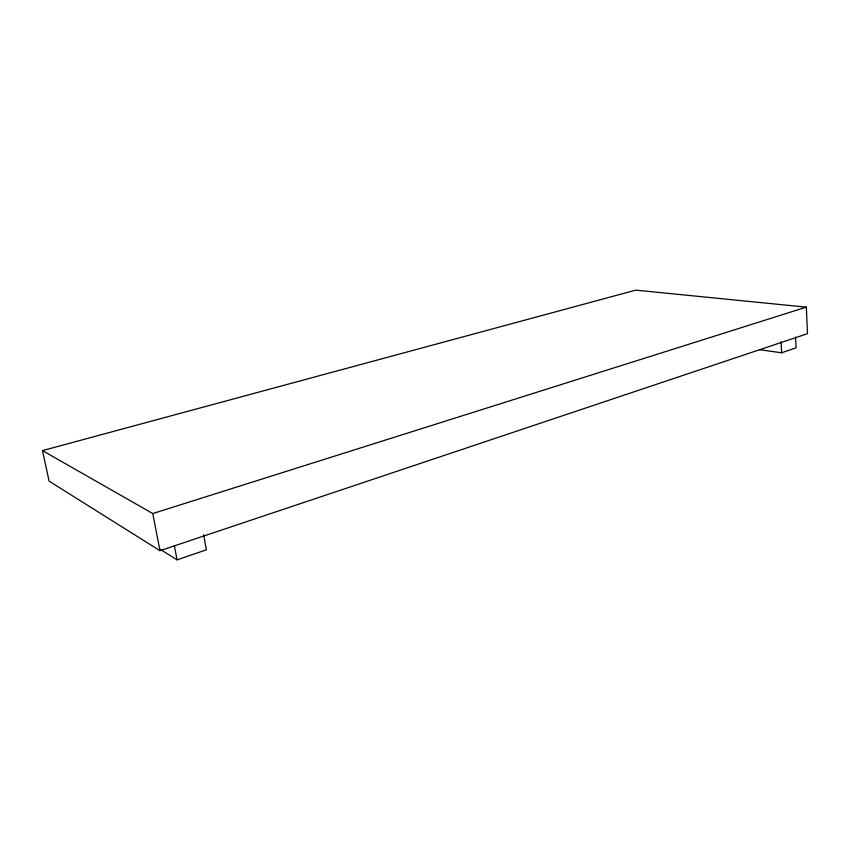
<?xml version="1.0" encoding="UTF-8"?>
<svg xmlns="http://www.w3.org/2000/svg" width="850" height="850" viewBox="0 0 850 850"><rect width="100%" height="100%" fill="white"/><g stroke="black" fill="none" stroke-linecap="round" stroke-linejoin="round"><path stroke-width="1.27" d="M160.246 549.344L177.066 559.852L206.38 549.812L203.617 534.778M759.443 349.69L781.617 352.782L796.089 347.831L795.589 337.036M159.97 550.704L807.5 333.678L806.342 307.137L635.747 290.147L42.5 450.606L49.098 481.132L159.97 550.704L152.766 513.549L42.5 450.606M152.766 513.549L806.342 307.137M174.409 545.891L177.066 559.852M781.086 341.891L781.617 352.782"/></g></svg>
